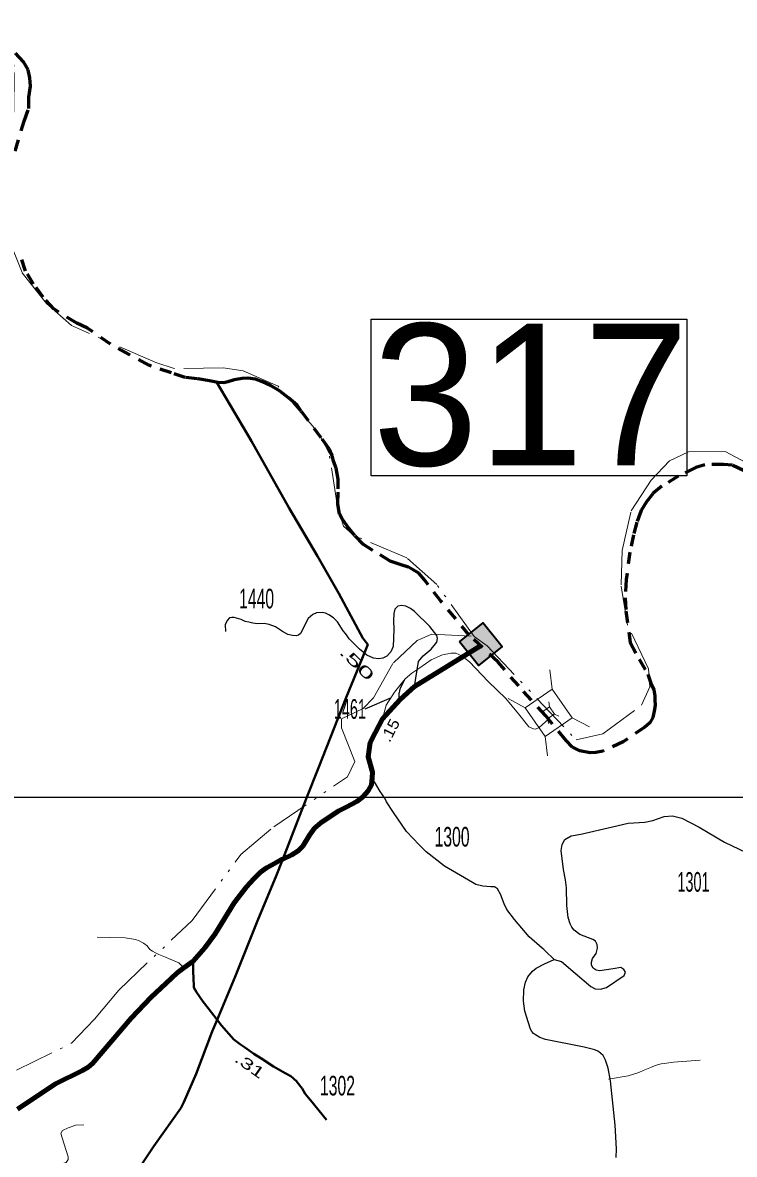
# Model space of a CAD drawing. Extents: x 293530 to 326535, y 221009 to 264119.
# Drawn here: x 322355 to 323986, y 245314 to 247907 of the extents above; entities that cross this region are included whole.
import ezdxf
from ezdxf.enums import TextEntityAlignment as Align

# ---------------------------------------------------------------- set-up
doc = ezdxf.new("R2010")
doc.units = 0
doc.header["$LTSCALE"] = 18
for name, pattern in [('DASH_DOUBLE_DOT', [9.2, 5, -1.2, 0.3, -1.2, 0.3, -1.2]), ('LONG_DASHED', [7.5, 6, -1.5]), ('SHORT_DASHED', [2.7, 1.5, -1.2])]:
    doc.linetypes.add(name, pattern=pattern)
doc.layers.add('17', color=7, linetype='Continuous')
for name, color, linetype, lineweight in [('29', 7, 'Continuous', 120), ('31', 7, 'Continuous', 35), ('32', 7, 'Continuous', 25), ('35', 7, 'Continuous', 13), ('50', 7, 'Continuous', 13), ('52', 7, 'SHORT_DASHED', 60), ('56', 7, 'Continuous', 40), ('59', 7, 'DASH_DOUBLE_DOT', 13), ('63', 7, 'Continuous', 25), ('8', 7, 'Continuous', 25)]:
    doc.layers.add(name, color=color, linetype=linetype, lineweight=lineweight)

msp = doc.modelspace()

# ---------------------------------------------------------------- hatches: boundary and pattern name
at = {"layer": '31'}
msp.add_hatch(color=256, dxfattribs=at).paths.add_polyline_path([(323356.17, 246487.86), (323410.19, 246531.56), (323453.93, 246477.5), (323399.91, 246433.8)])

# ---------------------------------------------------------------- linework, layer by layer
at = {"layer": '29'}
msp.add_line((323253.09, 246385.52), (323404.25, 246479.28), dxfattribs=at)
for points in [[(323155.87, 246176.3), (323156.73, 246189.61), (323146.56, 246224.35), (323151.63, 246257.35), (323163.02, 246279.7), (323179.95, 246311.81), (323220.1, 246355.66), (323253.09, 246385.52)], [(322745.74, 245756.1), (322772.25, 245786.93), (322796.43, 245818.92), (322840.1, 245889.94), (322868.18, 245926.62), (322884.55, 245945.35), (322900.15, 245960.17), (322914.19, 245970.32), (322926.67, 245977.34), (322946.94, 245988.27), (322951.24, 245990.28), (322971.9, 245999.97), (322986.72, 246009.34), (322996.86, 246020.26), (323012.45, 246045.24), (323024.15, 246060.85), (323038.19, 246073.33), (323057.69, 246086.6), (323079.52, 246100.65), (323096.68, 246109.23), (323120.86, 246122.5), (323133.89, 246131.91), (323134.89, 246132.64), (323146.59, 246146.69), (323154.39, 246160.74), (323155.87, 246176.3)], [(322343.32, 245417.41), (322430.67, 245475.55), (322492.28, 245505.98), (322505.54, 245513.79), (322514.89, 245521.59), (322537.51, 245547.74), (322603.8, 245625.77), (322649.81, 245674.16), (322683.35, 245705.38), (322709.08, 245729.57), (322724.69, 245740.87), (322745.74, 245756.1)]]:
    msp.add_lwpolyline(points, dxfattribs=at)
at = {"layer": '31', "lineweight": 25}
msp.add_lwpolyline([(323153.7, 247227.16), (323877.47, 247227.16), (323877.47, 246868.83), (323153.7, 246868.83)], close=True, dxfattribs=at)
at = {"layer": '31'}
msp.add_lwpolyline([(323356.17, 246487.86), (323410.19, 246531.56), (323453.93, 246477.5), (323399.91, 246433.8)], close=True, dxfattribs=at)
at = {"layer": '32'}
for points in [[(323253.09, 246385.52), (323262.2, 246443.24), (323273.18, 246456.25), (323291.07, 246471.5), (323303.94, 246487.2), (323306.14, 246495.37), (323304.57, 246502.91), (323287.84, 246523.42), (323253.09, 246557.24), (323243.68, 246564.46), (323233.32, 246569.49), (323223.28, 246571.68), (323214.8, 246569.49), (323208.21, 246562.89), (323205.49, 246553.07), (323204.67, 246536.68), (323205.7, 246516.41), (323204.13, 246477.47), (323199.11, 246465.54), (323190.01, 246455.49), (323180.28, 246450.46), (323170.55, 246448.89), (323159.41, 246450.78), (323144.03, 246457.68), (323126.76, 246471.5), (323112.33, 246485.63), (323103.54, 246494.74), (323098.82, 246501.57), (323094.92, 246506.85), (323089.73, 246512.96), (323076.86, 246533.68), (323067.44, 246543.11), (323056.77, 246550.33), (323049.24, 246553.47), (323041.71, 246555.35), (323028.84, 246554.41), (323019.74, 246550.96), (323009.69, 246541.54), (322991.8, 246507.3), (322987.09, 246503.22), (322982.07, 246501.65), (322973.6, 246502.28), (322962.93, 246504.79), (322950.66, 246511.72), (322934.27, 246522.45), (322920.17, 246527.93), (322908.9, 246529.76), (322893.39, 246529.66), (322882.71, 246530.68), (322873.55, 246532.86), (322865.09, 246535.03), (322855.58, 246539.62), (322839.75, 246543.94), (322834.25, 246544.05), (322829.44, 246543.34), (322823.61, 246537.05), (322819.01, 246527.14), (322819.61, 246511.92)], [(323220.1, 246355.66), (323217.81, 246361.28), (323217.81, 246369.3), (323220.78, 246382.36), (323231.76, 246403.45)], [(323572.98, 245760.45), (323552.45, 245780.24), (323549.41, 245783.51), (323545.77, 245786.38), (323515.77, 245812.52), (323482.5, 245851.78), (323464.29, 245875.2), (323458.33, 245887.45), (323450.17, 245909.75), (323443.53, 245922.07), (323436.33, 245927.02), (323427.85, 245927.02), (323409.65, 245927.96), (323393.31, 245932.27), (323385.99, 245936.42), (323321.7, 245974.32), (323279.58, 246007.17), (323263.95, 246022.68), (323234.77, 246053.57), (323204.71, 246096.8), (323188.94, 246121.6), (323184.8, 246130.25), (323174.29, 246145.28), (323155.87, 246176.3)], [(323572.98, 245760.45), (323590.25, 245756.05), (323621.32, 245728.73), (323656.91, 245698.58), (323667.27, 245692.93), (323679.51, 245692.3), (323692.69, 245696.07), (323733.18, 245723.7), (323736.32, 245731.24), (323732.87, 245737.52), (323726.28, 245741.61), (323708.7, 245738.78), (323677.63, 245734.07), (323669.15, 245735.95), (323662.88, 245740.04), (323658.48, 245746.94), (323658.48, 245753.85), (323660.99, 245762.33), (323669.47, 245774.27), (323672.6, 245786.58), (323671.35, 245794.74), (323667.58, 245801.97), (323661.62, 245805.73), (323632.12, 245817.67), (323618.93, 245827.72), (323613.28, 245834), (323609.83, 245841.85), (323605.44, 245856.3), (323602.3, 245883.62), (323601.67, 245924.32), (323599.47, 245942.85), (323594.45, 245966.72), (323589.43, 246009.68), (323591.31, 246023.81), (323597.59, 246035.12), (323612.03, 246043.91), (323634, 246047.68), (323706.82, 246064.33), (323742.97, 246072.49), (323780.95, 246075), (323799.16, 246078.77), (323824.89, 246088.19), (323844.04, 246089.45), (323865.38, 246084.11), (323905.56, 246063.38), (323963.62, 246028.84), (324012.87, 246005.6)], [(323715.35, 245306.46), (323715.67, 245326.24), (323712.84, 245380.57), (323701.86, 245482.39), (323696.52, 245511.28), (323691.03, 245529.93), (323685.69, 245540.61), (323674.71, 245549.09), (323666.55, 245553.49), (323642.07, 245559.14), (323553.02, 245577.04), (323540, 245581.44), (323530.1, 245587.81), (323525.56, 245590.7), (323522.11, 245595.26), (323518.65, 245600.6), (323513.95, 245615.36), (323506.19, 245642.05), (323503.05, 245664.66), (323503.37, 245690.73), (323507.13, 245708), (323512.78, 245720.88), (323523.14, 245733.44), (323532.18, 245740.04), (323551.33, 245750.71), (323572.98, 245760.45)]]:
    msp.add_lwpolyline(points, dxfattribs=at)
at = {"layer": '32', "lineweight": 40}
msp.add_lwpolyline([(322745.74, 245756.1), (322745.74, 245729.18), (322746.52, 245720.59), (322747.12, 245695.83), (322753.52, 245685.29), (322768.48, 245662.99), (322780.1, 245648.75), (322800.68, 245622.07), (322810.82, 245608.92), (322839.2, 245577.15), (322854.37, 245565.24), (322863.85, 245559.05), (322884.86, 245544.22), (322901.06, 245533.9), (322930, 245515.31), (322956.8, 245499.57), (322969.67, 245492.91), (322982.46, 245481.86), (322984.31, 245479.42), (322995.83, 245464.78), (323002.88, 245452.24), (323018.41, 245433.52), (323024.75, 245425.39), (323051.32, 245393.25)], dxfattribs=at)
at = {"layer": '35'}
for points in [[(323265.13, 246428.8), (323290.87, 246446.75), (323317.38, 246458.46), (323336.88, 246462.36), (323347.8, 246462.36), (323361.84, 246456.11), (323369.11, 246450.16)], [(323369.11, 246450.16), (323378.99, 246442.07), (323421.89, 246397.59), (323462.44, 246358.57), (323491.3, 246323.06), (323514.69, 246293.4), (323525.61, 246288.72), (323530.29, 246287.94), (323538.87, 246291.84), (323560.18, 246310.75)], [(323179.95, 246311.81), (323188.06, 246343.18), (323207.14, 246373.04), (323231.76, 246403.45), (323246.76, 246416.6), (323265.13, 246428.8)], [(322724.69, 245740.87), (322712.98, 245752.59), (322689.23, 245762.6), (322682.19, 245765.95), (322666.9, 245771.85), (322659.37, 245775.2), (322652.65, 245779.34), (322646.83, 245783.46), (322640.48, 245791.19), (322631.9, 245797.36), (322621.81, 245803.16), (322613.85, 245805.72), (322589.83, 245809.8), (322554.43, 245810.91), (322525.53, 245811.48)], [(323697.85, 245486.03), (323742.62, 245493.94), (323767.28, 245501.05), (323776.77, 245505.67), (323796.54, 245513.68), (323804.81, 245517.11), (323818.2, 245521.25), (323825.52, 245521.91), (323846.59, 245525.09), (323907.8, 245529.47)], [(322366.72, 245281.62), (322376.86, 245287.47), (322389.34, 245289.81), (322415.85, 245288.25), (322435.35, 245289.81), (322454.84, 245295.28), (322459.52, 245302.3), (322459.52, 245307.76), (322445.49, 245351.47), (322442.37, 245361.61), (322446.27, 245368.63), (322459.52, 245374.88), (322476.68, 245380.34), (322495.4, 245381.12)]]:
    msp.add_lwpolyline(points, dxfattribs=at)
at = {"layer": '50'}
for p, q in [((323563.12, 246424.26), (323568.63, 246379.87)), ((323506.99, 246337.15), (323467.35, 246357.89)), ((323653.83, 246293.38), (323614.2, 246314.12)), ((323552.56, 246271.4), (323558.07, 246227))]:
    msp.add_line(p, q, dxfattribs=at)
at = {"layer": '50', "linetype": 'LONG_DASHED'}
for p, q in [((323561.22, 246350.29), (323562.6, 246339.19)), ((323547.19, 246328.51), (323537.28, 246333.7)), ((323583.9, 246317.57), (323573.99, 246322.75)), ((323558.58, 246312.07), (323559.96, 246300.98))]:
    msp.add_line(p, q, dxfattribs=at)
at = {"layer": '50'}
msp.add_lwpolyline([(323552.56, 246271.4), (323614.2, 246314.12), (323568.63, 246379.87), (323506.99, 246337.15)], close=True, dxfattribs=at)
at = {"layer": '50', "linetype": 'LONG_DASHED'}
msp.add_lwpolyline([(323558.58, 246312.07), (323573.99, 246322.75), (323562.6, 246339.19), (323547.19, 246328.51)], close=True, dxfattribs=at)
at = {"layer": '52'}
for points in [[(322337.65, 247612.49), (322358.85, 247681.23), (322369.03, 247710.08), (322369.03, 247736.39), (322373.27, 247761), (322371.57, 247780.52), (322367.33, 247798.34), (322357.16, 247817.01), (322330.86, 247845.86)], [(323560.18, 246310.75), (323553.82, 246318.37), (323491.91, 246387.11), (323444.42, 246441.42), (323378.69, 246503.37), (323314.24, 246580.59), (323275.65, 246629.81), (323262.93, 246645.08), (323250.21, 246652.72), (323239.18, 246659.51), (323222.22, 246664.6), (323197.62, 246673.09), (323157.34, 246697.7), (323136.14, 246711.27), (323116.63, 246731.64), (323099.67, 246752.01), (323086.95, 246769.83), (323081.01, 246781.71), (323077.62, 246803.77), (323078.46, 246838.57), (323078.46, 246860.63), (323073.38, 246886.09), (323067.44, 246902.21), (323064.05, 246914.94), (323057.26, 246930.21), (323039.45, 246955.67), (322993.65, 247016.77), (322983.9, 247030.35), (322964.4, 247047.32), (322944.04, 247063.45), (322922.84, 247075.33), (322905.03, 247083.81), (322888.91, 247089.75), (322871.1, 247092.3), (322858.38, 247091.45), (322839.72, 247088.05), (322825.31, 247083.81), (322815.98, 247081.27), (322802.41, 247082.11), (322782.9, 247086.36), (322755.76, 247090.6), (322727.78, 247093.99), (322695.97, 247104.18), (322644.24, 247122), (322597.59, 247147.46), (322556.04, 247170.37), (322503.45, 247206.86), (322479.28, 247217.89), (322426.7, 247250.99), (322402.1, 247278.14), (322380.05, 247307.84), (322361.82, 247337.54), (322353.34, 247363.85)], [(324007.13, 246881), (323981.69, 246892.88), (323961.34, 246894.57), (323918.08, 246893.72), (323897.73, 246887.78), (323857.02, 246867.42), (323820.13, 246844.51), (323798.93, 246827.53), (323784.51, 246808.86), (323772.63, 246789.35), (323762.46, 246762.19), (323754.82, 246733.34), (323746.34, 246693.45), (323738.29, 246630.66), (323735.74, 246589.08), (323737.44, 246558.53), (323747.62, 246486.39), (323767.55, 246448.21), (323787.9, 246414.26), (323795.53, 246391.35), (323801.47, 246377.77), (323804.01, 246364.2), (323804.01, 246354.01), (323804.86, 246343.83), (323803.17, 246332.8), (323798.93, 246314.98), (323792.14, 246302.25), (323781.12, 246292.91), (323731.08, 246258.97), (323684.43, 246237.75), (323668.32, 246234.36), (323655.6, 246233.51), (323631.85, 246238.6), (323614.89, 246247.09), (323600.47, 246262.36), (323560.18, 246310.75)]]:
    msp.add_lwpolyline(points, dxfattribs=at)
at = {"layer": '56'}
for points in [[(322799.97, 247082.65), (322879.32, 246948.12), (322966.2, 246794.33), (323030.83, 246684.2), (323079.35, 246598.79), (323134.84, 246496.85), (323146.45, 246481.81), (323140.14, 246466.56)], [(323140.14, 246466.56), (323096.42, 246360.76), (323033.28, 246199.54), (323006.65, 246131.91)], [(323006.65, 246131.91), (322985.12, 246077.25), (322951.24, 245990.28)], [(322951.24, 245990.28), (322935.46, 245949.79), (322894.41, 245852.56), (322842.81, 245723.13), (322800.68, 245622.07)], [(322800.68, 245622.07), (322789.54, 245595.34), (322752.89, 245498.43), (322724.58, 245433.36), (322717.21, 245419.91), (322655.94, 245332.29), (322620.39, 245280.17), (322539.53, 245168.54), (322445.4, 245038.35), (322364.27, 244923.12), (322292.1, 244820.91), (322282.34, 244808.3), (322267.41, 244786.59), (322305.51, 244680.59), (322332.61, 244584.81), (322348.47, 244535.81)]]:
    msp.add_lwpolyline(points, dxfattribs=at)
at = {"layer": '59'}
for points in [[(322659.94, 247128.16), (322467, 247213.03), (322410, 247263.19), (322353.91, 247334.33), (322321, 247416.03), (322307.88, 247482.31), (322313.66, 247589.23), (322335, 247702.86), (322335.91, 247806.89), (322324.34, 247843.14), (322299.94, 247874.62), (322239.91, 247906.84)], [(323389.66, 246500.41), (323304.31, 246619.14), (323235.12, 246680.53), (323112.28, 246733), (323090.03, 246753.45), (323076.31, 246797.73), (323057.41, 246920.17), (323033.34, 246966.67), (322940.38, 247073.56), (322860.22, 247109.17), (322814.47, 247116.09), (322702.62, 247114.31), (322659.94, 247128.16)], [(323389.66, 246500.41), (323419.53, 246478.8), (323623.47, 246263.64), (323685.03, 246277.44), (323773.44, 246342.69), (323792.62, 246385.31), (323788.97, 246426.41), (323741.12, 246526.41), (323726.47, 246618.73), (323728.91, 246697.72), (323749.66, 246788.34), (323795.06, 246858.47), (323837.12, 246902.66), (323881, 246923.8), (323964.84, 246924.12), (324012.38, 246899.17), (324102.62, 246782.33), (324242.22, 246615.47), (324387.62, 246470.53), (324440.34, 246451.48), (324547.34, 246455.36), (324550.06, 246462.31)], [(321687.34, 245733.92), (321742.5, 245706.83), (321787.62, 245691.91), (321936.97, 245674.92), (322080.84, 245634.06), (322208.88, 245429.42), (322260.06, 245438.41), (322340.84, 245506.83), (322467.34, 245568.34), (322520.06, 245623.31), (322575.56, 245690.23), (322743.5, 245849.97), (322855.06, 246000.81), (322930.62, 246064.33), (323099.81, 246179.02), (323115.97, 246213.72), (323085.47, 246291.34), (323086.09, 246311.34), (323135.16, 246335.39), (323158.94, 246359.92), (323204.66, 246440.03), (323259.53, 246490.97), (323293.03, 246505.31), (323389.66, 246500.41)]]:
    msp.add_lwpolyline(points, dxfattribs=at)
at = {"layer": '63'}
msp.add_lwpolyline([(314304.45, 246131.91), (326087.44, 246131.91), (326087.44, 242375.11), (314304.45, 242375.11)], dxfattribs=at)
at = {"layer": '8'}
msp.add_line((323199.36, 246359.83), (323139.25, 246333.73), dxfattribs=at)

# ---------------------------------------------------------------- texts
at = {"layer": '17'}
for s, rotation, width, p in [('.50', 315.613, 2.05, (323112.24, 246429.75)), ('.15', 62.527, 1.15, (323208.3, 246279.64)), ('.31', 324.798, 1.6, (322868.37, 245506.9))]:
    msp.add_text(s, height=25, rotation=rotation, dxfattribs=dict(at, width=width)).set_placement(p, align=Align.CENTER)
at = {"layer": '31'}
msp.add_text('317', height=325, dxfattribs=at).set_placement((323157.04, 246892.15))
at = {"layer": '8'}
for s, width, p in [('1440', 0.6, (322891.15, 246564.72)), ('1461', 0.55, (323104.98, 246311.77)), ('1300', 0.6, (323339.14, 246019.01)), ('1301', 0.55, (323892.39, 245915.61)), ('1302', 0.6, (323076.47, 245448.74))]:
    msp.add_text(s, height=45, dxfattribs=dict(at, width=width)).set_placement(p, align=Align.CENTER)

doc.saveas('drawing.dxf')
